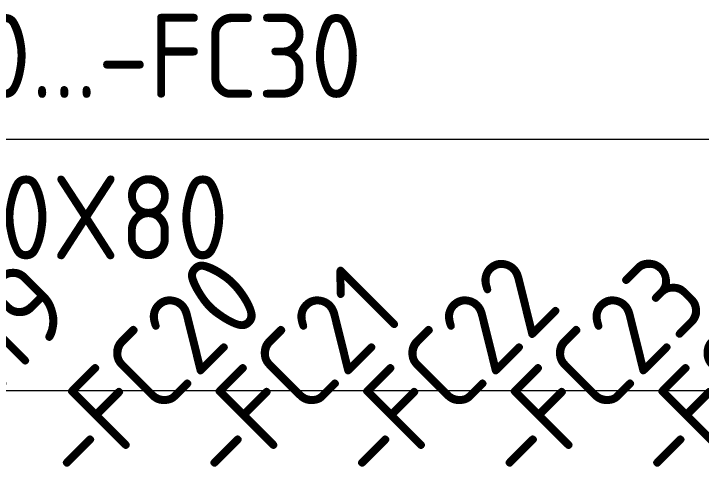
# Model space of a CAD drawing. Header units: millimetres. Extents: x 1359 to 3577, y 1333 to 3557.
# Drawn here: x 1991.1 to 2155.1, y 3018 to 3126.4 of the extents above; entities that cross this region are included whole.
import ezdxf
from ezdxf.enums import TextEntityAlignment as Align

# ---------------------------------------------------------------- set-up
doc = ezdxf.new("R2010")
doc.units = ezdxf.units.MM
doc.layers.add('002-PI-Kabelska kanalica', color=150, linetype='Continuous')
doc.styles.add('PI0', font='isocpeur.ttf', dxfattribs={"width": 0.9})

# ---------------------------------------------------------------- blocks, each defined once
blk = doc.blocks.new('*U49')
at = {"layer": '002-PI-Kabelska kanalica', "color": 0, "linetype": 'ByBlock', "lineweight": 0}
for p, q in [((-20, -100), (-20, 716)), ((40, -100), (40, 716))]:
    blk.add_line(p, q, dxfattribs=at)

msp = doc.modelspace()

# ---------------------------------------------------------------- block references
at = {"layer": '002-PI-Kabelska kanalica', "color": 0, "linetype": 'ByBlock', "lineweight": 0, "rotation": 270}
msp.add_blockref('*U49', (1701.071, 3076.556), dxfattribs=at)

# ---------------------------------------------------------------- texts
at = {"layer": '002-PI-Kabelska kanalica', "color": 0, "linetype": 'ByBlock', "lineweight": 0, "style": 'PI0', "width": 0.9}
msp.add_text('-FC10...-FC30', height=20, dxfattribs=at).set_placement((2004.991, 3116.411), align=Align.MIDDLE)
for s, p in [('-FC22', (2078.213, 3012.177)), ('-FC20', (2007.813, 3012.177)), ('-FC21', (2043.013, 3012.177)), ('-FC23', (2113.413, 3012.177)), ('-FC24', (2148.613, 3012.177)), ('-FC19', (1963.713, 3012.177))]:
    msp.add_text(s, height=20, rotation=45, dxfattribs=at).set_placement(p)
at = {"layer": '002-PI-Kabelska kanalica', "color": 0, "linetype": 'ByBlock', "lineweight": 0, "insert": (2008.571, 3077.869), "char_height": 20, "width": 16.78721, "attachment_point": 5, "style": 'PI0'}
msp.add_mtext('60X80', dxfattribs=at)

doc.saveas('drawing.dxf')
